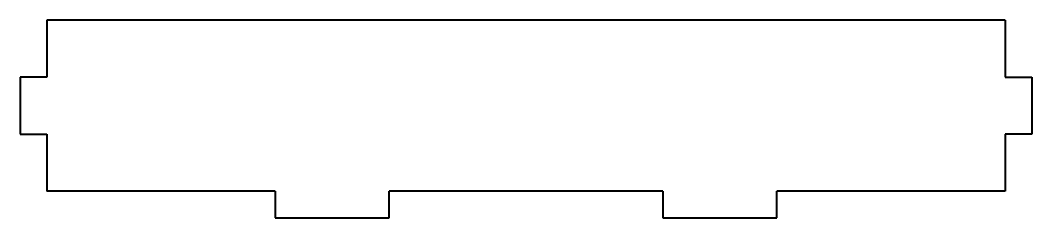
# Model space of a CAD drawing. Header units: inches. Extents: x -2.22 to 2.22, y -0.49 to 0.38.
import ezdxf

# ---------------------------------------------------------------- set-up
doc = ezdxf.new("R2010")
doc.units = ezdxf.units.IN
doc.header["$MEASUREMENT"] = 0
doc.layers.add('Visible', color=7, linetype='Continuous', lineweight=40)

msp = doc.modelspace()

# ---------------------------------------------------------------- linework, layer by layer
at = {"layer": 'Visible'}
for p, q in [((2.1, 0.375), (-2.1, 0.375)), ((-2.1, 0.375), (-2.1, 0.125)), ((2.1, 0.375), (2.1, 0.125)), ((-2.1, 0.125), (-2.217, 0.125)), ((-2.217, 0.125), (-2.217, -0.125)), ((2.1, 0.125), (2.217, 0.125)), ((2.217, 0.125), (2.217, -0.125)), ((-2.217, -0.125), (-2.1, -0.125)), ((-2.1, -0.125), (-2.1, -0.375)), ((2.1, -0.125), (2.1, -0.375)), ((2.217, -0.125), (2.1, -0.125)), ((-1.1, -0.375), (-2.1, -0.375)), ((-1.1, -0.375), (-1.1, -0.492)), ((-0.6, -0.492), (-0.6, -0.375)), ((0.6, -0.375), (-0.6, -0.375)), ((0.6, -0.375), (0.6, -0.492)), ((1.1, -0.492), (1.1, -0.375)), ((2.1, -0.375), (1.1, -0.375)), ((-1.1, -0.492), (-0.6, -0.492)), ((0.6, -0.492), (1.1, -0.492))]:
    msp.add_line(p, q, dxfattribs=at)

doc.saveas('drawing.dxf')
